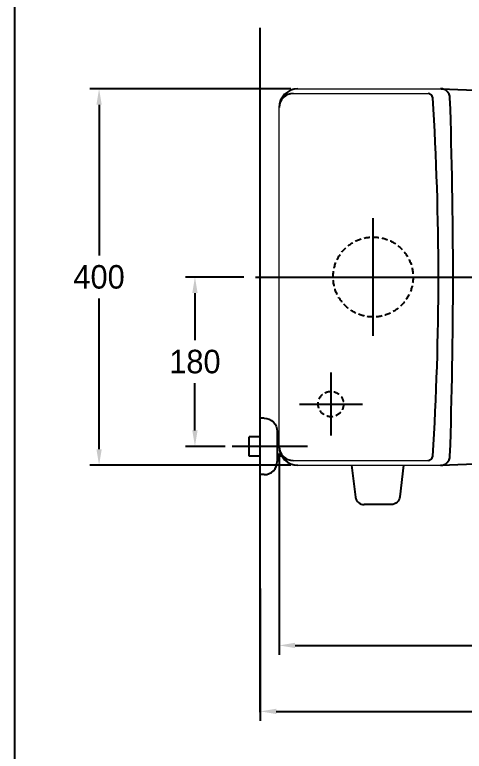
# Model space of a CAD drawing. Header units: millimetres. Extents: x 0 to 1800, y -67 to 2530.
# Drawn here: x 0 to 478, y 1120 to 1903 of the extents above; entities that cross this region are included whole.
import ezdxf
from ezdxf.lldxf.tags import DXFTag

# ---------------------------------------------------------------- set-up
doc = ezdxf.new("R2010")
doc.units = ezdxf.units.MM
doc.linetypes.add('DASHED2', pattern=[9.525, 6.35, -3.175])
for name, color, linetype in [('내부선 및 부속', 4, 'Continuous'), ('도각라인', 255, 'Continuous'), ('외형선', 3, 'Continuous'), ('점선', 6, 'DASHED2'), ('중심선', 1, 'DASHED'), ('치수선', 7, 'Continuous')]:
    doc.layers.add(name, color=color, linetype=linetype)
doc.styles.add('____', font='')
doc.styles.get('____').set_extended_font_data('굴림')
tags = doc.linetypes.add('DASHDOT', pattern=[70, 31, -13, 13, -13]).pattern_tags.tags
tags[10:11] = [DXFTag(74, 4), DXFTag(75, 0), DXFTag(340, '0'), DXFTag(46, 0.0), DXFTag(50, 0.0), DXFTag(44, 0.0), DXFTag(45, 0.0)]
tags[8:9] = [DXFTag(74, 4), DXFTag(75, 0), DXFTag(340, '0'), DXFTag(46, 0.0), DXFTag(50, 0.0), DXFTag(44, 0.0), DXFTag(45, 0.0)]
tags[6:7] = [DXFTag(74, 4), DXFTag(75, 0), DXFTag(340, '0'), DXFTag(46, 0.0), DXFTag(50, 0.0), DXFTag(44, 0.0), DXFTag(45, 0.0)]
tags[4:5] = [DXFTag(74, 4), DXFTag(75, 0), DXFTag(340, '0'), DXFTag(46, 0.0), DXFTag(50, 0.0), DXFTag(44, 0.0), DXFTag(45, 0.0)]
tags = doc.linetypes.add('DASHED', pattern=[25.72, 12.86, -12.86]).pattern_tags.tags
tags[6:7] = [DXFTag(74, 4), DXFTag(75, 0), DXFTag(340, '0'), DXFTag(46, 0.0), DXFTag(50, 0.0), DXFTag(44, 0.0), DXFTag(45, 0.0)]
tags[4:5] = [DXFTag(74, 4), DXFTag(75, 0), DXFTag(340, '0'), DXFTag(46, 0.0), DXFTag(50, 0.0), DXFTag(44, 0.0), DXFTag(45, 0.0)]
doc.dimstyles.new('MSADIM', dxfattribs={"dimtxt": 33, "dimasz": 17, "dimexe": 10, "dimexo": 7.5, "dimgap": 10, "dimtad": 0, "dimtih": 1, "dimtoh": 1, "dimdec": 0, "dimzin": 1, "dimdsep": 46, "dimtxsty": '____', "dimcen": 11.25, "dimadec": 0, "dimazin": 0, "dimtfac": 1, "dimtdec": 0, "dimtix": 1, "dimtmove": 0, "dimatfit": 3, "dimfxl": 1, "dimtolj": 1, "dimtzin": 1, "dimarcsym": 0})

# ---------------------------------------------------------------- blocks, each defined once
blk = doc.blocks.new('*D4')
at = {"layer": '치수선', "color": 0, "linetype": 'Continuous', "lineweight": -2, "transparency": 16777216}
for p, q in [((981.24, 1616.86), (981.24, 1222.91)), ((281.24, 1436.86), (281.24, 1222.91)), ((298.24, 1232.91), (594.11, 1232.91)), ((964.24, 1232.91), (668.37, 1232.91))]:
    blk.add_line(p, q, dxfattribs=at)
at = {"layer": '치수선', "color": 0, "linetype": 'Continuous', "transparency": 16777216}
for points in [[(298.24, 1235.74), (298.24, 1230.07), (281.24, 1232.91)], [(964.24, 1235.74), (964.24, 1230.07), (981.24, 1232.91)]]:
    blk.add_solid(points, dxfattribs=at)
at = {"layer": '치수선', "color": 0, "linetype": 'Continuous', "transparency": 16777216, "insert": (631.24, 1232.91), "char_height": 25, "attachment_point": 5, "style": '____'}
blk.add_mtext('\\A1;700', dxfattribs=at)
blk = doc.blocks.new('*D5')
at = {"layer": '치수선', "color": 0, "linetype": 'Continuous', "lineweight": -2, "transparency": 16777216}
for p, q in [((981.24, 1616.86), (981.24, 1152.79)), ((261.24, 1293.27), (261.24, 1152.79)), ((278.24, 1162.79), (584.11, 1162.79)), ((964.24, 1162.79), (658.37, 1162.79))]:
    blk.add_line(p, q, dxfattribs=at)
at = {"layer": '치수선', "color": 0, "linetype": 'Continuous', "transparency": 16777216}
for points in [[(278.24, 1165.62), (278.24, 1159.96), (261.24, 1162.79)], [(964.24, 1165.62), (964.24, 1159.96), (981.24, 1162.79)]]:
    blk.add_solid(points, dxfattribs=at)
at = {"layer": '치수선', "color": 0, "linetype": 'Continuous', "transparency": 16777216, "insert": (621.24, 1162.79), "char_height": 25, "attachment_point": 5, "style": '____'}
blk.add_mtext('\\A1;720', dxfattribs=at)
blk = doc.blocks.new('*D7')
at = {"layer": '치수선', "color": 0, "linetype": 'Continuous', "lineweight": -2, "transparency": 16777216}
for p, q in [((243.74, 1624.36), (181.68, 1624.36)), ((191.68, 1607.36), (191.68, 1557.21)), ((191.68, 1461.36), (191.68, 1511.51)), ((223.74, 1444.36), (181.68, 1444.36))]:
    blk.add_line(p, q, dxfattribs=at)
at = {"layer": '치수선', "color": 0, "linetype": 'Continuous', "transparency": 16777216}
for points in [[(188.85, 1607.36), (194.52, 1607.36), (191.68, 1624.36)], [(188.85, 1461.36), (194.52, 1461.36), (191.68, 1444.36)]]:
    blk.add_solid(points, dxfattribs=at)
at = {"layer": '치수선', "color": 0, "linetype": 'Continuous', "transparency": 16777216, "insert": (191.68, 1534.36), "char_height": 25, "attachment_point": 5, "style": '____'}
blk.add_mtext('\\A1;180', dxfattribs=at)
blk = doc.blocks.new('*D8')
at = {"layer": '치수선', "color": 0, "linetype": 'Continuous', "lineweight": -2, "transparency": 16777216}
for p, q in [((293.74, 1824.36), (79.75, 1824.36)), ((89.75, 1807.36), (89.75, 1647.19)), ((89.75, 1441.36), (89.75, 1601.52)), ((293.74, 1424.36), (79.75, 1424.36))]:
    blk.add_line(p, q, dxfattribs=at)
at = {"layer": '치수선', "color": 0, "linetype": 'Continuous', "transparency": 16777216}
for points in [[(86.92, 1807.36), (92.59, 1807.36), (89.75, 1824.36)], [(86.92, 1441.36), (92.59, 1441.36), (89.75, 1424.36)]]:
    blk.add_solid(points, dxfattribs=at)
at = {"layer": '치수선', "color": 0, "linetype": 'Continuous', "transparency": 16777216, "insert": (89.75, 1624.36), "char_height": 25, "attachment_point": 5, "style": '____'}
blk.add_mtext('\\A1;400', dxfattribs=at)

msp = doc.modelspace()

# ---------------------------------------------------------------- linework, layer by layer
at = {"layer": '내부선 및 부속', "lineweight": 18}
for p, q in [((296.24, 1819.36), (439.67, 1819.36)), ((296.24, 1429.36), (439.67, 1429.36))]:
    msp.add_line(p, q, dxfattribs=at)
at = {"layer": '내부선 및 부속', "linetype": 'Continuous'}
for p, q in [((265.24, 1474.36), (261.24, 1474.36)), ((279.24, 1460.36), (279.24, 1428.36)), ((249.24, 1434.11), (249.24, 1454.61)), ((261.24, 1454.61), (249.24, 1454.61)), ((281.24, 1454.61), (279.24, 1454.61)), ((261.24, 1434.11), (249.24, 1434.11)), ((284.06, 1434.11), (279.24, 1434.11)), ((358.24, 1424.36), (362.62, 1390.31)), ((413.46, 1424.36), (409.55, 1390.61)), ((265.24, 1414.36), (261.24, 1414.36)), ((400.66, 1382.64), (371.6, 1382.46))]:
    msp.add_line(p, q, dxfattribs=at)
at = {"layer": '내부선 및 부속', "linetype": 'Continuous', "flags": 128}
for points in [[(265.24, 1474.36, -0.414214), (279.24, 1460.36)], [(409.55, 1390.61, -0.379025), (400.66, 1382.64)]]:
    msp.add_lwpolyline(points, format="xyb", dxfattribs=at)
at = {"layer": '내부선 및 부속'}
for centre, radius, start, end in [((452.95, 1814.36), 10, 1.98331, 90), ((296.24, 1804.36), 15, 90, 180), ((439.67, 1814.36), 5, 3.63723, 90), ((-2549.3, 1624.36), 3000, 356.36277, 3.63723), ((-5033.76, 1624.36), 5500, 358.01669, 1.98331), ((296.24, 1444.36), 15, 180, 270), ((439.67, 1434.36), 5, 270, 356.36277), ((452.95, 1434.36), 10, 270, 358.01669)]:
    msp.add_arc(centre, radius, start, end, dxfattribs=at)
at = {"layer": '내부선 및 부속', "linetype": 'Continuous'}
for centre, radius, start, end in [((265.24, 1428.36), 14, 270, 360), ((371.54, 1391.46), 9, 187.32826, 270.36)]:
    msp.add_arc(centre, radius, start, end, dxfattribs=at)
at = {"layer": '도각라인', "color": 7}
msp.add_line((0, 0), (0, 2530), dxfattribs=at)
at = {"layer": '외형선', "linetype": 'Continuous'}
msp.add_line((261.24, 1162.08), (261.24, 1888.96), dxfattribs=at)
at = {"layer": '외형선', "lineweight": 18}
for p, q in [((301.24, 1824.36), (453.69, 1824.36)), ((281.24, 1444.36), (281.24, 1804.36)), ((301.24, 1424.36), (453.69, 1424.36))]:
    msp.add_line(p, q, dxfattribs=at)
at = {"layer": '외형선'}
for p, q in [((453.69, 1824.36), (709.44, 1814.11)), ((453.69, 1424.36), (709.44, 1434.61))]:
    msp.add_line(p, q, dxfattribs=at)
for centre, start, end in [((301.24, 1804.36), 90, 180), ((301.24, 1444.36), 180, 270)]:
    msp.add_arc(centre, 20, start, end, dxfattribs=at)
at = {"layer": '점선'}
for centre, radius in [((381.24, 1624.36), 42.5), ((336.24, 1489.36), 13.5)]:
    msp.add_circle(centre, radius, dxfattribs=at)
at = {"layer": '중심선', "linetype": 'DASHDOT'}
for p, q in [((381.24, 1561.86), (381.24, 1686.86)), ((256.24, 1624.36), (1001.24, 1624.36)), ((336.24, 1522.86), (336.24, 1455.86)), ((302.74, 1489.36), (369.74, 1489.36)), ((311.24, 1444.36), (231.24, 1444.36))]:
    msp.add_line(p, q, dxfattribs=at)

# ---------------------------------------------------------------- dimensions: what is measured, and where the dimension line sits
at = {"layer": '치수선', "linetype": 'Continuous'}
for base, p1, p2, picture, middle in [((89.75, 1424.36), (301.24, 1824.36), (301.24, 1424.36), '*D8', (89.75, 1624.36)), ((191.68, 1444.36), (251.24, 1624.36), (231.24, 1444.36), '*D7', (191.68, 1534.36))]:
    dim = msp.add_linear_dim(base=base, p1=p1, p2=p2, angle=90, dimstyle='MSADIM', override={"dimtxt": 25}, dxfattribs=at)
    dim.commit()
    dim.dimension.update_dxf_attribs({"geometry": picture, "text_midpoint": middle})
for base, p2, picture, middle in [((261.24, 1162.79), (261.24, 1300.77), '*D5', (621.24, 1162.79)), ((281.24, 1232.91), (281.24, 1444.36), '*D4', (631.24, 1232.91))]:
    dim = msp.add_linear_dim(base=base, p1=(981.24, 1624.36), p2=p2, dimstyle='MSADIM', override={"dimtxt": 25}, dxfattribs=at)
    dim.commit()
    dim.dimension.update_dxf_attribs({"geometry": picture, "text_midpoint": middle})

doc.saveas('drawing.dxf')
